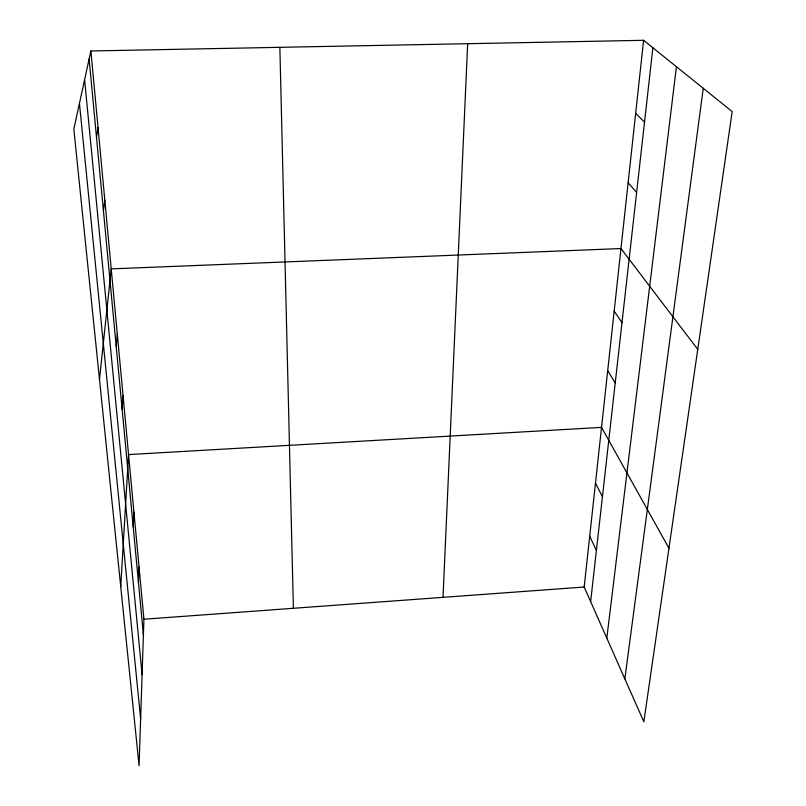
<?xml version="1.0" encoding="UTF-8"?>
<svg xmlns="http://www.w3.org/2000/svg" width="806" height="806" viewBox="0 0 806 806"><rect width="100%" height="100%" fill="white"/><g stroke="black" fill="none" stroke-linecap="round" stroke-linejoin="round"><path stroke-width="1.21" d="M90.887 50.98L143.921 619.23L139.085 765.7L73.83 129.111L90.887 50.98L643.601 40.3L732.17 111.571L643.843 721.803L584.189 587.02L643.601 40.3M138.431 582.264L139.045 566.991M443.008 597.347L467.671 43.705M133.212 526.882L133.937 512.183M120.719 586.587L128.557 454.584L601.538 427.382L668.97 548.261M122.119 409.166L123.076 395.806M116.215 346.54L117.303 333.996M99.491 379.435L111.228 268.882L620.973 248.55L697.754 349.371M590.647 601.608L652.88 47.766M606.817 638.14L676.425 66.717M103.42 210.829L104.82 200.22M624.841 678.874L703.245 88.297M96.478 137.131L98.05 127.701M143.921 619.23L584.189 587.02M635.652 113.414L644.528 122.089M628.126 182.74L636.619 192.483M614.172 311.106L621.99 322.642M607.704 370.649L615.22 382.941M595.483 483.116L602.435 496.687M589.71 536.272L596.4 550.387M79.441 103.41L140.637 718.841M84.61 79.744L142.098 674.562M89.123 59.09L143.408 634.987M279.863 47.332L293.384 608.288"/></g></svg>
